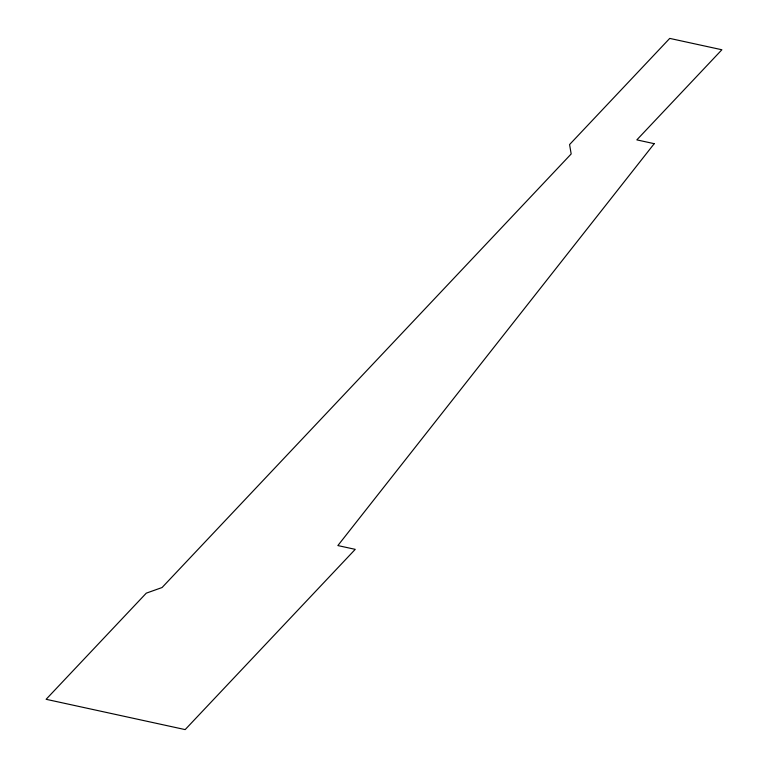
<?xml version="1.0" encoding="UTF-8"?>
<svg xmlns="http://www.w3.org/2000/svg" width="768" height="768" viewBox="0 0 768 768"><rect width="100%" height="100%" fill="white"/><g stroke="black" fill="none" stroke-linecap="round" stroke-linejoin="round"><path stroke-width="1.15" d="M654.221 143.674L337.862 545.568L355.238 549.35L185.165 729.6L46.118 699.302L146.285 593.155L162.067 587.53L571.181 153.955L569.578 144.557L669.734 38.4L721.882 49.757L636.835 139.882L654.221 143.674"/></g></svg>
